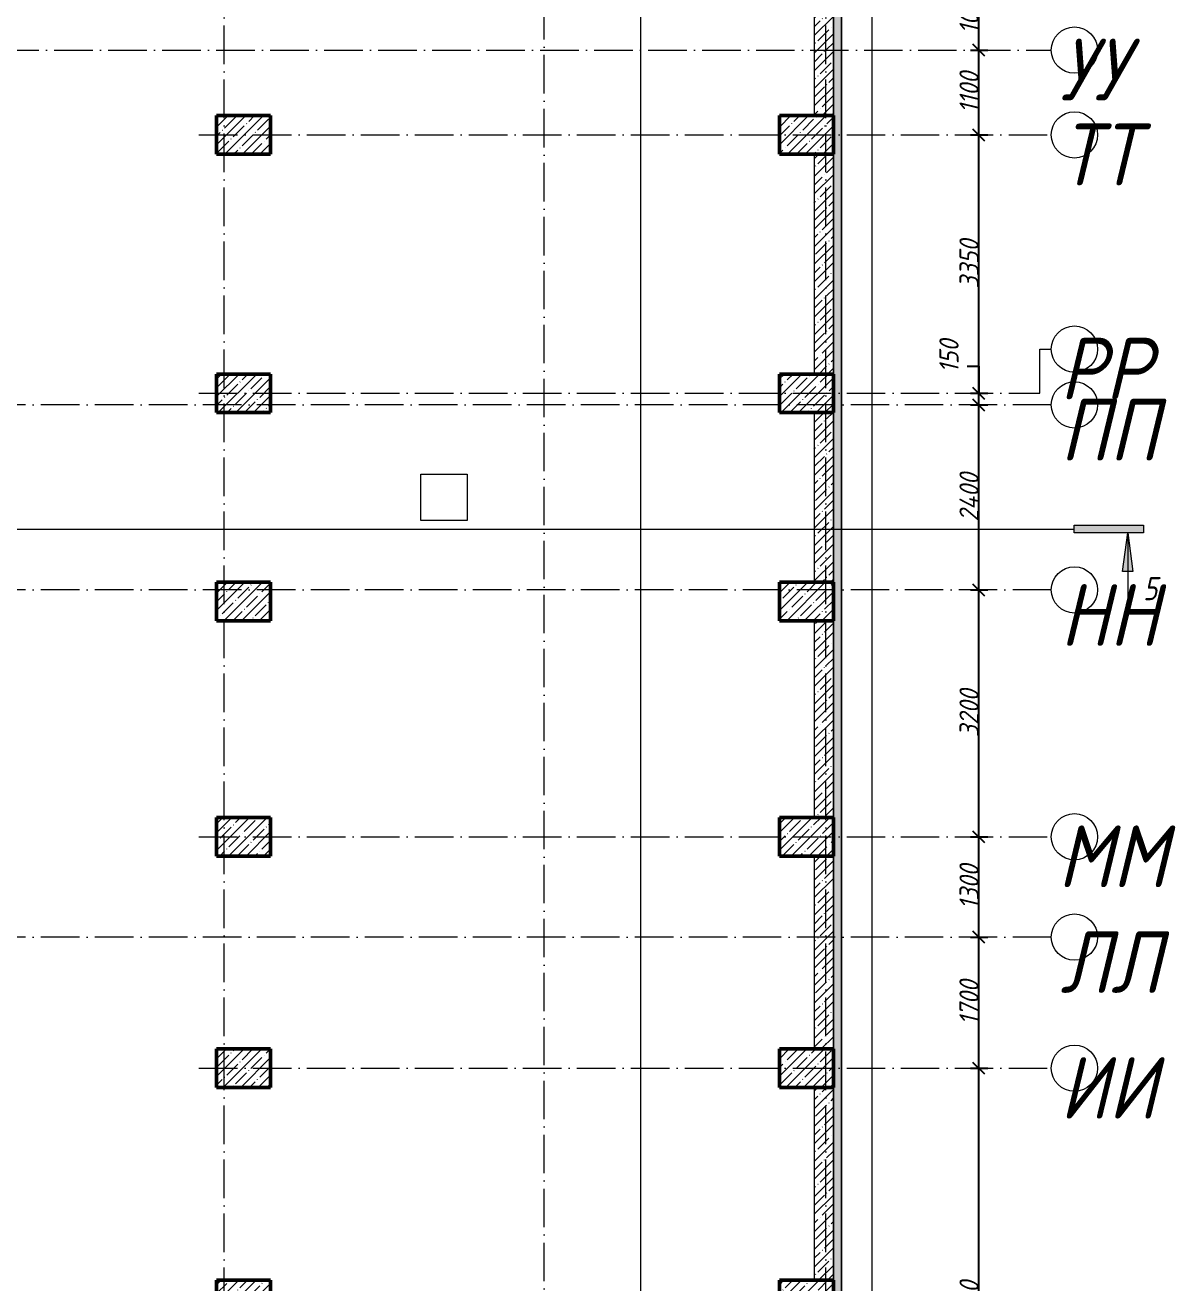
# Model space of a CAD drawing. Header units: millimetres. Extents: x -606178 to 312196, y -19338 to 632709.
# Drawn here: x -509300 to -494377, y 510392 to 526699 of the extents above; entities that cross this region are included whole.
import ezdxf

# ---------------------------------------------------------------- set-up
doc = ezdxf.new("R2010")
doc.units = ezdxf.units.MM
doc.linetypes.add('50_200_ШТРИХ_1Т_ш5_п1_п1_', pattern=[700, 500, -100, 0, -100])
for name, color, linetype, lineweight in [('A-____-____-DIMS', 7, 'Continuous', 9), ('A-FLOR-____-OTLN', 7, 'Continuous', 9), ('A-WALL-____-MCUT', 7, 'Continuous', 13), ('A-WALL-____-MCUT-1', 7, 'Continuous', 9), ('A-WALL-____-MCUT-3', 7, 'Continuous', 9), ('A-WALL-____-PATT-1', 7, 'Continuous', 9), ('A-WALL-FNSH-MCUT-1', 7, 'Continuous', 9), ('G-____-____-SYMB', 7, 'Continuous', 9), ('S-COLS-____-MCUT', 7, 'Continuous', 50), ('S-COLS-____-OTLN', 7, 'Continuous', 9), ('S-GRID-____-IDEN', 7, 'Continuous', 9), ('S-GRID-____-OTLN', 7, 'Continuous', 9), ('S-GRID-____-OTLN-1', 7, '50_200_ШТРИХ_1Т_ш5_п1_п1_', 9)]:
    doc.layers.add(name, color=color, linetype=linetype, lineweight=lineweight)
doc.layers.add('G-____-____-SYMB-1', color=9, linetype='Continuous', lineweight=9, true_color=0x808080)
doc.styles.add('ISOCPEUR_I', font='isocpeui.ttf', dxfattribs={"width": 0.9, "height": 2.5})
doc.styles.add('ISOCPEUR_I_1', font='isocpeui.ttf', dxfattribs={"width": 0.85, "height": 2.5})
doc.styles.add('ISOCPEUR_I_9', font='isocpeui.ttf', dxfattribs={"width": 0.9, "height": 250})
doc.dimstyles.new('ISO-2_5_0_9К_БОЛЬШОЙ_ОСИ', dxfattribs={"dimscale": 304.8, "dimtxt": 248.995294, "dimasz": 0.492126, "dimexe": 0.393701, "dimexo": 0, "dimgap": 0, "dimtad": 1, "dimdec": 0, "dimzin": 0, "dimdsep": 46, "dimtxsty": 'ISOCPEUR_I_9', "dimblk1": 'OBLIQUE', "dimblk2": 'OBLIQUE', "dimsah": 1, "dimcen": 0.09, "dimdle": 0.393701, "dimazin": 0, "dimtfac": 1, "dimtdec": 4, "dimtix": 1, "dimtmove": 0, "dimatfit": 3, "dimfxl": 1, "dimtvp": 1, "dimtolj": 1, "dimtzin": 0, "dimarcsym": 2})
doc.dimstyles.new('ISO-2_5_0_9К_БОЛЬШОЙ_ОСИ_1', dxfattribs={"dimscale": 304.8, "dimtxt": 248.995294, "dimasz": 0.492126, "dimexe": 0.393701, "dimexo": 0, "dimgap": 0, "dimtad": 1, "dimdec": 0, "dimzin": 0, "dimdsep": 46, "dimtxsty": 'ISOCPEUR_I_9', "dimblk1": 'OBLIQUE', "dimblk2": 'OBLIQUE', "dimsah": 1, "dimcen": 0.09, "dimdle": 0.393701, "dimazin": 0, "dimtfac": 1, "dimtdec": 4, "dimtix": 1, "dimtmove": 1, "dimatfit": 3, "dimfxl": 1, "dimtvp": 1, "dimtolj": 1, "dimtzin": 0, "dimarcsym": 2})
pattern_1 = [(45, (-600067.05, 451794.26), (-114.04925, 114.04925), []), (45, (-599953, 451794.26), (-114.04925, 114.04925), [201.612, -40.322, 3.353, -36.97])]

# ---------------------------------------------------------------- blocks, each defined once
blk = doc.blocks.new('BSC_Колонна _Прямоугольная - 500х700-V106-АР1_Кладочный план подвала в осях 1-64_Ю-ЯЯ')
at = {"layer": 'S-COLS-____-OTLN'}
h = blk.add_hatch(dxfattribs=at)
h.set_pattern_fill('FP_122', color=256, style=0, pattern_type=2)
h.set_pattern_definition([(315, (-64381.04, 93600), (114.04925, 114.04925), []), (315, (-64381.04, 93485.95), (114.04925, 114.04925), [201.613, -40.323, 3.353, -36.97])])
h.paths.add_polyline_path([(-250, -350), (250, -350), (250, 350), (-250, 350)], flags=0)
at = {"layer": 'S-COLS-____-MCUT'}
for p, q in [((250, 350), (-250, 350)), ((-250, 350), (-250, -350)), ((250, -350), (250, 350)), ((-250, -350), (250, -350))]:
    blk.add_line(p, q, dxfattribs=at)
blk = doc.blocks.new('BSC_Колонна _Прямоугольная - 500х700-V107-АР1_Кладочный план подвала в осях 1-64_Ю-ЯЯ')
at = {"layer": 'S-COLS-____-OTLN'}
h = blk.add_hatch(dxfattribs=at)
h.set_pattern_fill('FP_123', color=256, style=0, pattern_type=2)
h.set_pattern_definition([(315, (-70131.04, 93600), (114.04925, 114.04925), []), (315, (-70131.04, 93485.95), (114.04925, 114.04925), [201.613, -40.323, 3.353, -36.97])])
h.paths.add_polyline_path([(-250, 350), (-250, -350), (250, -350), (250, 350)], flags=0)
at = {"layer": 'S-COLS-____-MCUT'}
for p, q in [((250, 350), (-250, 350)), ((-250, 350), (-250, -350)), ((250, -350), (250, 350)), ((-250, -350), (250, -350))]:
    blk.add_line(p, q, dxfattribs=at)
blk = doc.blocks.new('BSC_Колонна _Прямоугольная - 500х700-V108-АР1_Кладочный план подвала в осях 1-64_Ю-ЯЯ')
at = {"layer": 'S-COLS-____-OTLN'}
h = blk.add_hatch(dxfattribs=at)
h.set_pattern_fill('FP_124', color=256, style=0, pattern_type=2)
h.set_pattern_definition([(315, (-73481.04, 93600), (114.04925, 114.04925), []), (315, (-73481.04, 93485.95), (114.04925, 114.04925), [201.613, -40.323, 3.353, -36.97])])
h.paths.add_polyline_path([(-250, 350), (-250, -350), (250, -350), (250, 350), (-112, 350)], flags=0)
at = {"layer": 'S-COLS-____-MCUT'}
for p, q in [((250, 350), (-250, 350)), ((-250, 350), (-250, -350)), ((250, -350), (250, 350)), ((-250, -350), (250, -350))]:
    blk.add_line(p, q, dxfattribs=at)
blk = doc.blocks.new('BSC_Колонна _Прямоугольная - 500х700-V109-АР1_Кладочный план подвала в осях 1-64_Ю-ЯЯ')
at = {"layer": 'S-COLS-____-OTLN'}
h = blk.add_hatch(dxfattribs=at)
h.set_pattern_fill('FP_125', color=256, style=0, pattern_type=2)
h.set_pattern_definition([(315, (-70131.04, 100900), (114.04925, 114.04925), []), (315, (-70131.04, 100785.95), (114.04925, 114.04925), [201.613, -40.323, 3.353, -36.97])])
h.paths.add_polyline_path([(-250, 350), (-250, -350), (250, -350), (250, 350)], flags=0)
at = {"layer": 'S-COLS-____-MCUT'}
for p, q in [((250, 350), (-250, 350)), ((-250, 350), (-250, -350)), ((250, -350), (250, 350)), ((-250, -350), (250, -350))]:
    blk.add_line(p, q, dxfattribs=at)
blk = doc.blocks.new('BSC_Колонна _Прямоугольная - 500х700-V110-АР1_Кладочный план подвала в осях 1-64_Ю-ЯЯ')
at = {"layer": 'S-COLS-____-OTLN'}
h = blk.add_hatch(dxfattribs=at)
h.set_pattern_fill('FP_126', color=256, style=0, pattern_type=2)
h.set_pattern_definition([(315, (-73481.04, 100900), (114.04925, 114.04925), []), (315, (-73481.04, 100785.95), (114.04925, 114.04925), [201.613, -40.323, 3.353, -36.97])])
h.paths.add_polyline_path([(-250, 350), (-250, -350), (250, -350), (250, 350), (-112, 350)], flags=0)
at = {"layer": 'S-COLS-____-MCUT'}
for p, q in [((250, 350), (-250, 350)), ((-250, 350), (-250, -350)), ((250, -350), (250, 350)), ((-250, -350), (250, -350))]:
    blk.add_line(p, q, dxfattribs=at)
blk = doc.blocks.new('BSC_Колонна _Прямоугольная - 500х700-V115-АР1_Кладочный план подвала в осях 1-64_Ю-ЯЯ')
at = {"layer": 'S-COLS-____-OTLN'}
h = blk.add_hatch(dxfattribs=at)
h.set_pattern_fill('FP_131', color=256, style=0, pattern_type=2)
h.set_pattern_definition([(315, (-64381.04, 100900), (114.04925, 114.04925), []), (315, (-64381.04, 100785.95), (114.04925, 114.04925), [201.613, -40.323, 3.353, -36.97])])
h.paths.add_polyline_path([(-250, -350), (250, -350), (250, 350), (-250, 350)], flags=0)
at = {"layer": 'S-COLS-____-MCUT'}
for p, q in [((250, 350), (-250, 350)), ((-250, 350), (-250, -350)), ((250, -350), (250, 350)), ((-250, -350), (250, -350))]:
    blk.add_line(p, q, dxfattribs=at)
blk = doc.blocks.new('BSC_Колонна _Прямоугольная - 500х700-V118-АР1_Кладочный план подвала в осях 1-64_Ю-ЯЯ')
at = {"layer": 'S-COLS-____-OTLN'}
h = blk.add_hatch(dxfattribs=at)
h.set_pattern_fill('FP_134', color=256, style=0, pattern_type=2)
h.set_pattern_definition([(315, (-61381.04, 93600), (114.04925, 114.04925), []), (315, (-61381.04, 93485.95), (114.04925, 114.04925), [201.613, -40.323, 3.353, -36.97])])
h.paths.add_polyline_path([(-250, -350), (250, -350), (250, 350), (-250, 350)], flags=0)
at = {"layer": 'S-COLS-____-MCUT'}
for p, q in [((250, 350), (-250, 350)), ((-250, 350), (-250, -350)), ((250, -350), (250, 350)), ((-250, -350), (250, -350))]:
    blk.add_line(p, q, dxfattribs=at)
blk = doc.blocks.new('BSC_Колонна _Прямоугольная - 500х700-V119-АР1_Кладочный план подвала в осях 1-64_Ю-ЯЯ')
at = {"layer": 'S-COLS-____-OTLN'}
h = blk.add_hatch(dxfattribs=at)
h.set_pattern_fill('FP_135', color=256, style=0, pattern_type=2)
h.set_pattern_definition([(315, (-61381.04, 100900), (114.04925, 114.04925), []), (315, (-61381.04, 100785.95), (114.04925, 114.04925), [201.613, -40.323, 3.353, -36.97])])
h.paths.add_polyline_path([(-250, -350), (250, -350), (250, 350), (-250, 350)], flags=0)
at = {"layer": 'S-COLS-____-MCUT'}
for p, q in [((250, 350), (-250, 350)), ((-250, 350), (-250, -350)), ((250, -350), (250, 350)), ((-250, -350), (250, -350))]:
    blk.add_line(p, q, dxfattribs=at)
blk = doc.blocks.new('BSC_Колонна _Прямоугольная - 500х700-23798739-АР1_Кладочный план подвала в осях 1-64_Ю-ЯЯ')
at = {"layer": 'S-COLS-____-OTLN'}
h = blk.add_hatch(dxfattribs=at)
h.set_pattern_fill('FP_187', color=256, style=0, pattern_type=2)
h.set_pattern_definition([(315, (-67431.04, 93600), (114.04925, 114.04925), []), (315, (-67431.04, 93485.95), (114.04925, 114.04925), [201.613, -40.323, 3.353, -36.97])])
h.paths.add_polyline_path([(-250, 350), (-250, -350), (250, -350), (250, 350)], flags=0)
at = {"layer": 'S-COLS-____-MCUT'}
for p, q in [((250, 350), (-250, 350)), ((-250, 350), (-250, -350)), ((250, -350), (250, 350)), ((-250, -350), (250, -350))]:
    blk.add_line(p, q, dxfattribs=at)
blk = doc.blocks.new('BSC_Колонна _Прямоугольная - 500х700-V169-АР1_Кладочный план подвала в осях 1-64_Ю-ЯЯ')
at = {"layer": 'S-COLS-____-OTLN'}
h = blk.add_hatch(dxfattribs=at)
h.set_pattern_fill('FP_188', color=256, style=0, pattern_type=2)
h.set_pattern_definition([(315, (-67431.04, 100900), (114.04925, 114.04925), []), (315, (-67431.04, 100785.95), (114.04925, 114.04925), [201.613, -40.323, 3.353, -36.97])])
h.paths.add_polyline_path([(-250, 350), (-250, -350), (250, -350), (250, 350)], flags=0)
at = {"layer": 'S-COLS-____-MCUT'}
for p, q in [((250, 350), (-250, 350)), ((-250, 350), (-250, -350)), ((250, -350), (250, 350)), ((-250, -350), (250, -350))]:
    blk.add_line(p, q, dxfattribs=at)
blk = doc.blocks.new('BSC_Колонна _Прямоугольная - 500х700-V172-АР1_Кладочный план подвала в осях 1-64_Ю-ЯЯ')
at = {"layer": 'S-COLS-____-OTLN'}
h = blk.add_hatch(dxfattribs=at)
h.set_pattern_fill('FP_191', color=256, style=0, pattern_type=2)
h.set_pattern_definition([(315, (-58381.04, 93600), (114.04925, 114.04925), []), (315, (-58381.04, 93485.95), (114.04925, 114.04925), [201.613, -40.323, 3.353, -36.97])])
h.paths.add_polyline_path([(-250, -350), (250, -350), (250, 350), (-250, 350)], flags=0)
at = {"layer": 'S-COLS-____-MCUT'}
for p, q in [((250, 350), (-250, 350)), ((-250, 350), (-250, -350)), ((250, -350), (250, 350)), ((-250, -350), (250, -350))]:
    blk.add_line(p, q, dxfattribs=at)
blk = doc.blocks.new('BSC_Колонна _Прямоугольная - 500х700-V173-АР1_Кладочный план подвала в осях 1-64_Ю-ЯЯ')
at = {"layer": 'S-COLS-____-OTLN'}
h = blk.add_hatch(dxfattribs=at)
h.set_pattern_fill('FP_192', color=256, style=0, pattern_type=2)
h.set_pattern_definition([(315, (-58381.04, 100900), (114.04925, 114.04925), []), (315, (-58381.04, 100785.95), (114.04925, 114.04925), [201.613, -40.323, 3.353, -36.97])])
h.paths.add_polyline_path([(-250, -350), (250, -350), (250, 350), (-250, 350)], flags=0)
at = {"layer": 'S-COLS-____-MCUT'}
for p, q in [((250, 350), (-250, 350)), ((-250, 350), (-250, -350)), ((250, -350), (250, 350)), ((-250, -350), (250, -350))]:
    blk.add_line(p, q, dxfattribs=at)
blk = doc.blocks.new('Ось сетки - Круг_Ø6_00__ISO-2_5_0_9K_-25732049-АР1_Кладочный план подвала в осях 1-64_Ю-ЯЯ')
at = {"layer": 'S-GRID-____-IDEN'}
blk.add_circle((0, 0), 3, dxfattribs=at)
blk = doc.blocks.new('_Oblique')
at = {"color": 0, "linetype": 'ByBlock', "lineweight": -2}
blk.add_line((-0.5, -0.5), (0.5, 0.5), dxfattribs=at)
blk = doc.blocks.new('*D3843')
at = {"layer": 'A-____-____-DIMS', "color": 0, "lineweight": -2, "transparency": 16777216}
for p, q in [((-496933, 506955), (-496933, 513295)), ((-497039, 513175), (-496813, 513175)), ((-497039, 507075), (-496813, 507075))]:
    blk.add_line(p, q, dxfattribs=at)
at = {"layer": 'Defpoints', "color": 0, "transparency": 16777216}
for p in [(-497039, 513175), (-496933, 513175), (-497039, 507075)]:
    blk.add_point(p, dxfattribs=at)
at = {"layer": 'A-____-____-DIMS', "color": 0, "lineweight": -2, "transparency": 16777216, "xscale": 150, "yscale": 150, "zscale": 150}
for p, rotation in [((-496933, 513175), 90), ((-496933, 507075), 270)]:
    blk.add_blockref('_Oblique', p, dxfattribs=dict(at, rotation=rotation))
at = {"layer": 'A-____-____-DIMS', "color": 0, "transparency": 16777216, "insert": (-497058, 510125), "char_height": 250, "width": 701.02, "attachment_point": 5, "rotation": 90, "style": 'ISOCPEUR_I_9'}
blk.add_mtext('\\A1;6100', dxfattribs=at)
blk = doc.blocks.new('*D3844')
at = {"layer": 'A-____-____-DIMS', "color": 0, "lineweight": -2, "transparency": 16777216}
for p, q in [((-496933, 513055), (-496933, 514995)), ((-497039, 514875), (-496813, 514875)), ((-497039, 513175), (-496813, 513175))]:
    blk.add_line(p, q, dxfattribs=at)
at = {"layer": 'Defpoints', "color": 0, "transparency": 16777216}
for p in [(-497039, 514875), (-496933, 514875), (-497039, 513175)]:
    blk.add_point(p, dxfattribs=at)
at = {"layer": 'A-____-____-DIMS', "color": 0, "lineweight": -2, "transparency": 16777216, "xscale": 150, "yscale": 150, "zscale": 150}
for p, rotation in [((-496933, 514875), 90), ((-496933, 513175), 270)]:
    blk.add_blockref('_Oblique', p, dxfattribs=dict(at, rotation=rotation))
at = {"layer": 'A-____-____-DIMS', "color": 0, "transparency": 16777216, "insert": (-497059, 514025), "char_height": 250, "width": 701.02, "attachment_point": 5, "rotation": 90, "style": 'ISOCPEUR_I_9'}
blk.add_mtext('\\A1;1700', dxfattribs=at)
blk = doc.blocks.new('*D3845')
at = {"layer": 'A-____-____-DIMS', "color": 0, "lineweight": -2, "transparency": 16777216}
for p, q in [((-496933, 514755), (-496933, 516295)), ((-497039, 516175), (-496813, 516175)), ((-497039, 514875), (-496813, 514875))]:
    blk.add_line(p, q, dxfattribs=at)
at = {"layer": 'Defpoints', "color": 0, "transparency": 16777216}
for p in [(-497039, 516175), (-496933, 516175), (-497039, 514875)]:
    blk.add_point(p, dxfattribs=at)
at = {"layer": 'A-____-____-DIMS', "color": 0, "lineweight": -2, "transparency": 16777216, "xscale": 150, "yscale": 150, "zscale": 150}
for p, rotation in [((-496933, 516175), 90), ((-496933, 514875), 270)]:
    blk.add_blockref('_Oblique', p, dxfattribs=dict(at, rotation=rotation))
at = {"layer": 'A-____-____-DIMS', "color": 0, "transparency": 16777216, "insert": (-497058, 515525), "char_height": 250, "width": 701.02, "attachment_point": 5, "rotation": 90, "style": 'ISOCPEUR_I_9'}
blk.add_mtext('\\A1;1300', dxfattribs=at)
blk = doc.blocks.new('*D3846')
at = {"layer": 'A-____-____-DIMS', "color": 0, "lineweight": -2, "transparency": 16777216}
for p, q in [((-496933, 516055), (-496933, 519495)), ((-497039, 519375), (-496813, 519375)), ((-497039, 516175), (-496813, 516175))]:
    blk.add_line(p, q, dxfattribs=at)
at = {"layer": 'Defpoints', "color": 0, "transparency": 16777216}
for p in [(-497039, 519375), (-496933, 519375), (-497039, 516175)]:
    blk.add_point(p, dxfattribs=at)
at = {"layer": 'A-____-____-DIMS', "color": 0, "lineweight": -2, "transparency": 16777216, "xscale": 150, "yscale": 150, "zscale": 150}
for p, rotation in [((-496933, 519375), 90), ((-496933, 516175), 270)]:
    blk.add_blockref('_Oblique', p, dxfattribs=dict(at, rotation=rotation))
at = {"layer": 'A-____-____-DIMS', "color": 0, "transparency": 16777216, "insert": (-497058, 517775), "char_height": 250, "width": 758.48, "attachment_point": 5, "rotation": 90, "style": 'ISOCPEUR_I_9'}
blk.add_mtext('\\A1;3200', dxfattribs=at)
blk = doc.blocks.new('*D3847')
at = {"layer": 'A-____-____-DIMS', "color": 0, "lineweight": -2, "transparency": 16777216}
for p, q in [((-496933, 519255), (-496933, 521895)), ((-497039, 521775), (-496813, 521775)), ((-497039, 519375), (-496813, 519375))]:
    blk.add_line(p, q, dxfattribs=at)
at = {"layer": 'Defpoints', "color": 0, "transparency": 16777216}
for p in [(-497039, 521775), (-496933, 521775), (-497039, 519375)]:
    blk.add_point(p, dxfattribs=at)
at = {"layer": 'A-____-____-DIMS', "color": 0, "lineweight": -2, "transparency": 16777216, "xscale": 150, "yscale": 150, "zscale": 150}
for p, rotation in [((-496933, 521775), 90), ((-496933, 519375), 270)]:
    blk.add_blockref('_Oblique', p, dxfattribs=dict(at, rotation=rotation))
at = {"layer": 'A-____-____-DIMS', "color": 0, "transparency": 16777216, "insert": (-497058, 520575), "char_height": 250, "width": 781.46, "attachment_point": 5, "rotation": 90, "style": 'ISOCPEUR_I_9'}
blk.add_mtext('\\A1;2400', dxfattribs=at)
blk = doc.blocks.new('*D3848')
at = {"layer": 'A-____-____-DIMS', "color": 0, "lineweight": -2, "transparency": 16777216}
for p, q in [((-497083, 522279), (-496933, 522279)), ((-496933, 522279), (-496933, 521925)), ((-496933, 521655), (-496933, 522045)), ((-497039, 521925), (-496813, 521925)), ((-497039, 521775), (-496813, 521775))]:
    blk.add_line(p, q, dxfattribs=at)
at = {"layer": 'Defpoints', "color": 0, "transparency": 16777216}
for p in [(-497039, 521925), (-496933, 521925), (-497039, 521775)]:
    blk.add_point(p, dxfattribs=at)
at = {"layer": 'A-____-____-DIMS', "color": 0, "lineweight": -2, "transparency": 16777216, "xscale": 150, "yscale": 150, "zscale": 150}
for p, rotation in [((-496933, 521925), 90), ((-496933, 521775), 270)]:
    blk.add_blockref('_Oblique', p, dxfattribs=dict(at, rotation=rotation))
at = {"layer": 'A-____-____-DIMS', "color": 0, "transparency": 16777216, "insert": (-497444, 522190), "char_height": 250, "width": 511.4, "attachment_point": 1, "rotation": 90, "line_spacing_factor": 1.149209, "style": 'ISOCPEUR_I_9'}
blk.add_mtext('\\A1;150', dxfattribs=at)
blk = doc.blocks.new('*D3849')
at = {"layer": 'A-____-____-DIMS', "color": 0, "lineweight": -2, "transparency": 16777216}
for p, q in [((-497039, 525275), (-496813, 525275)), ((-496933, 521805), (-496933, 525395)), ((-497039, 521925), (-496813, 521925))]:
    blk.add_line(p, q, dxfattribs=at)
at = {"layer": 'Defpoints', "color": 0, "transparency": 16777216}
for p in [(-497039, 525275), (-496933, 525275), (-497039, 521925)]:
    blk.add_point(p, dxfattribs=at)
at = {"layer": 'A-____-____-DIMS', "color": 0, "lineweight": -2, "transparency": 16777216, "xscale": 150, "yscale": 150, "zscale": 150}
for p, rotation in [((-496933, 525275), 90), ((-496933, 521925), 270)]:
    blk.add_blockref('_Oblique', p, dxfattribs=dict(at, rotation=rotation))
at = {"layer": 'A-____-____-DIMS', "color": 0, "transparency": 16777216, "insert": (-497058, 523600), "char_height": 250, "width": 758.48, "attachment_point": 5, "rotation": 90, "style": 'ISOCPEUR_I_9'}
blk.add_mtext('\\A1;3350', dxfattribs=at)
blk = doc.blocks.new('*D3850')
at = {"layer": 'A-____-____-DIMS', "color": 0, "lineweight": -2, "transparency": 16777216}
for p, q in [((-496933, 525155), (-496933, 526495)), ((-497039, 526375), (-496813, 526375)), ((-497039, 525275), (-496813, 525275))]:
    blk.add_line(p, q, dxfattribs=at)
at = {"layer": 'Defpoints', "color": 0, "transparency": 16777216}
for p in [(-497039, 526375), (-496933, 526375), (-497039, 525275)]:
    blk.add_point(p, dxfattribs=at)
at = {"layer": 'A-____-____-DIMS', "color": 0, "lineweight": -2, "transparency": 16777216, "xscale": 150, "yscale": 150, "zscale": 150}
for p, rotation in [((-496933, 526375), 90), ((-496933, 525275), 270)]:
    blk.add_blockref('_Oblique', p, dxfattribs=dict(at, rotation=rotation))
at = {"layer": 'A-____-____-DIMS', "color": 0, "transparency": 16777216, "insert": (-497058, 525825), "char_height": 250, "width": 643.56, "attachment_point": 5, "rotation": 90, "style": 'ISOCPEUR_I_9'}
blk.add_mtext('\\A1;1100', dxfattribs=at)
blk = doc.blocks.new('*D3851')
at = {"layer": 'A-____-____-DIMS', "color": 0, "lineweight": -2, "transparency": 16777216}
for p, q in [((-497039, 527375), (-496813, 527375)), ((-496933, 526255), (-496933, 527495)), ((-497039, 526375), (-496813, 526375))]:
    blk.add_line(p, q, dxfattribs=at)
at = {"layer": 'Defpoints', "color": 0, "transparency": 16777216}
for p in [(-497039, 527375), (-496933, 527375), (-497039, 526375)]:
    blk.add_point(p, dxfattribs=at)
at = {"layer": 'A-____-____-DIMS', "color": 0, "lineweight": -2, "transparency": 16777216, "xscale": 150, "yscale": 150, "zscale": 150}
for p, rotation in [((-496933, 527375), 90), ((-496933, 526375), 270)]:
    blk.add_blockref('_Oblique', p, dxfattribs=dict(at, rotation=rotation))
at = {"layer": 'A-____-____-DIMS', "color": 0, "transparency": 16777216, "insert": (-497058, 526875), "char_height": 250, "width": 701.02, "attachment_point": 5, "rotation": 90, "style": 'ISOCPEUR_I_9'}
blk.add_mtext('\\A1;1000', dxfattribs=at)
blk = doc.blocks.new('Разрез - Концевая часть разреза-18266132-АР1_Кладочный план подвала в осях 1-64_Ю-ЯЯ')
at = {"layer": 'G-____-____-SYMB'}
for points in [[(0, 0.5), (0, -0.5), (-9, -0.5), (-9, 0.5)], [(-6.29, -5.5), (-7.61, -5.5), (-6.95, -0.5)]]:
    blk.add_hatch(color=256, dxfattribs=at).paths.add_polyline_path(points, flags=0)
for p, q in [((0, 0.5), (-9, 0.5)), ((-9, 0.5), (-9, -0.5)), ((0, -0.5), (0, 0.5)), ((-9, -0.5), (0, -0.5)), ((-6.95, -0.5), (-7.61, -5.5)), ((-6.95, -0.5), (-6.95, -10.5)), ((-6.29, -5.5), (-6.95, -0.5)), ((-7.61, -5.5), (-6.29, -5.5))]:
    blk.add_line(p, q, dxfattribs=at)

msp = doc.modelspace()

# ---------------------------------------------------------------- hatches: boundary and pattern name
at = {"layer": 'A-WALL-____-PATT-1'}
h = msp.add_hatch(dxfattribs=at)
h.set_pattern_fill('FP_54', color=256, style=0, pattern_type=2)
h.set_pattern_definition([(0, (-600067.05, 451794.26), (120.967, 69.841), [80.645, -161.29]), (120, (-600067.05, 451794.26), (-120.96808, 69.84086), [80.645, -161.29]), (60, (-600067.05, 451794.26), (-8e-05, 139.68186), [0, -161.29, 80.645, 0])])
h.paths.add_polyline_path([(-498764.5892, 493275.3011), (-498715.047, 493275.3011), (-498715.047, 537577.3011), (-498815.047, 537577.3011), (-498815.047, 493275.3011)], flags=0)
h = msp.add_hatch(dxfattribs=at)
h.set_pattern_fill('FP_1', color=256, style=0, pattern_type=2)
h.set_pattern_definition(pattern_1)
h.paths.add_polyline_path([(-499067.047, 525525.3011), (-498817.047, 525525.3011), (-498817.047, 527925.3011), (-499067.047, 527925.3011)], flags=0)
h = msp.add_hatch(dxfattribs=at)
h.set_pattern_fill('FP_1', color=256, style=0, pattern_type=2)
h.set_pattern_definition(pattern_1)
h.paths.add_polyline_path([(-499067.047, 522175.3011), (-498817.047, 522175.3011), (-498817.047, 525025.3011), (-499067.047, 525025.3011)], flags=0)
h = msp.add_hatch(dxfattribs=at)
h.set_pattern_fill('FP_1', color=256, style=0, pattern_type=2)
h.set_pattern_definition(pattern_1)
h.paths.add_polyline_path([(-499067.047, 519475.3011), (-498817.047, 519475.3011), (-498817.047, 521675.3011), (-499067.047, 521675.3011)], flags=0)
h = msp.add_hatch(dxfattribs=at)
h.set_pattern_fill('FP_1', color=256, style=0, pattern_type=2)
h.set_pattern_definition(pattern_1)
h.paths.add_polyline_path([(-499067.047, 516425.3011), (-498817.047, 516425.3011), (-498817.047, 518975.3011), (-499067.047, 518975.3011), (-499067.047, 518705.4144)], flags=0)
h = msp.add_hatch(dxfattribs=at)
h.set_pattern_fill('FP_1', color=256, style=0, pattern_type=2)
h.set_pattern_definition(pattern_1)
h.paths.add_polyline_path([(-499067.047, 513425.3011), (-498817.047, 513425.3011), (-498817.047, 515925.3011), (-499067.047, 515925.3011)], flags=0)
h = msp.add_hatch(dxfattribs=at)
h.set_pattern_fill('FP_1', color=256, style=0, pattern_type=2)
h.set_pattern_definition(pattern_1)
h.paths.add_polyline_path([(-499067.047, 510425.3011), (-498817.047, 510425.3011), (-498817.047, 512925.3011), (-499067.047, 512925.3011)], flags=0)

# ---------------------------------------------------------------- linework, layer by layer
at = {"layer": 'A-FLOR-____-OTLN'}
for p, q in [((-498317.047, 498625.3011), (-498317.047, 535131.9328)), ((-504167.047, 520275.3011), (-504167.047, 520875.3011)), ((-504167.047, 520875.3011), (-503567.047, 520875.3011)), ((-503567.047, 520875.3011), (-503567.047, 520275.3011)), ((-503567.047, 520275.3011), (-504167.047, 520275.3011))]:
    msp.add_line(p, q, dxfattribs=at)
at = {"layer": 'A-WALL-____-MCUT'}
for p, q in [((-498715.047, 537577.3011), (-498715.047, 493275.3011)), ((-498707.047, 493275.3011), (-498707.047, 537585.3011))]:
    msp.add_line(p, q, dxfattribs=at)
at = {"layer": 'A-WALL-____-MCUT-1'}
for p, q in [((-499067.047, 527925.3011), (-499067.047, 525525.3011)), ((-498817.047, 525525.3011), (-498817.047, 527925.3011)), ((-499067.047, 525025.3011), (-499067.047, 522175.3011)), ((-498817.047, 522175.3011), (-498817.047, 525025.3011)), ((-499067.047, 521675.3011), (-499067.047, 519475.3011)), ((-498817.047, 519475.3011), (-498817.047, 521675.3011)), ((-499067.047, 518975.3011), (-499067.047, 516425.3011)), ((-498817.047, 516425.3011), (-498817.047, 518975.3011)), ((-499067.047, 515925.3011), (-499067.047, 513425.3011)), ((-498817.047, 513425.3011), (-498817.047, 515925.3011)), ((-499067.047, 512925.3011), (-499067.047, 510425.3011)), ((-498817.047, 510425.3011), (-498817.047, 512925.3011))]:
    msp.add_line(p, q, dxfattribs=at)
at = {"layer": 'A-WALL-____-MCUT-3'}
msp.add_line((-498815.047, 537477.3011), (-498815.047, 493275.3011), dxfattribs=at)
at = {"layer": 'A-WALL-FNSH-MCUT-1'}
for p, q in [((-498817.047, 525525.3011), (-498817.047, 525525.3011)), ((-498817.047, 525025.3011), (-498817.047, 522175.3011)), ((-498817.047, 521675.3011), (-498817.047, 519475.3011)), ((-498817.047, 518975.3011), (-498817.047, 516425.3011)), ((-498817.047, 515925.3011), (-498817.047, 513425.3011)), ((-498817.047, 512925.3011), (-498817.047, 510425.3011))]:
    msp.add_line(p, q, dxfattribs=at)
at = {"layer": 'G-____-____-SYMB-1'}
for p, q in [((-501318.8469, 538667.6328), (-501318.8469, 497200.5853)), ((-605002.6203, 520165.3011), (-495695.6357, 520165.3011))]:
    msp.add_line(p, q, dxfattribs=at)
at = {"layer": 'S-GRID-____-OTLN'}
for p, q in [((-496142.0189, 522498.4156), (-495992.6403, 522498.4156)), ((-496142.0189, 521925.3011), (-496142.0189, 522498.4156))]:
    msp.add_line(p, q, dxfattribs=at)
at = {"layer": 'S-GRID-____-OTLN-1'}
for p, q in [((-506717.047, 491888.6689), (-506717.047, 542687.1106)), ((-502567.047, 501310.9415), (-502567.047, 542687.1106)), ((-498917.047, 491888.6689), (-498917.047, 542687.1106)), ((-565629.601, 526375.3011), (-495992.6403, 526375.3011)), ((-507045.7826, 525275.3011), (-495992.6403, 525275.3011)), ((-507045.7826, 521925.3011), (-496142.0189, 521925.3011)), ((-495992.6403, 521775.3011), (-550825.0292, 521775.3011)), ((-495992.6403, 519375.3011), (-604735.8172, 519375.3011)), ((-507045.7826, 516175.3011), (-495992.6403, 516175.3011)), ((-495992.6403, 514875.3011), (-604735.8172, 514875.3011)), ((-507045.7826, 513175.3011), (-495992.6403, 513175.3011))]:
    msp.add_line(p, q, dxfattribs=at)

# ---------------------------------------------------------------- block references
at = {"layer": 'G-____-____-SYMB', "extrusion": (0, 0, -1), "xscale": 99.99999999999993, "yscale": 99.99999999999993, "zscale": 99.99999999999993}
msp.add_blockref('Разрез - Концевая часть разреза-18266132-АР1_Кладочный план подвала в осях 1-64_Ю-ЯЯ', (495695.6357, 520165.3011), dxfattribs=at)
at = {"layer": 'S-COLS-____-OTLN', "rotation": 89.9999999999999}
for name, p in [('BSC_Колонна _Прямоугольная - 500х700-V108-АР1_Кладочный план подвала в осях 1-64_Ю-ЯЯ', (-506467.047, 525275.3011)), ('BSC_Колонна _Прямоугольная - 500х700-V110-АР1_Кладочный план подвала в осях 1-64_Ю-ЯЯ', (-499167.047, 525275.3011)), ('BSC_Колонна _Прямоугольная - 500х700-V107-АР1_Кладочный план подвала в осях 1-64_Ю-ЯЯ', (-506467.047, 521925.3011)), ('BSC_Колонна _Прямоугольная - 500х700-V109-АР1_Кладочный план подвала в осях 1-64_Ю-ЯЯ', (-499167.047, 521925.3011)), ('BSC_Колонна _Прямоугольная - 500х700-23798739-АР1_Кладочный план подвала в осях 1-64_Ю-ЯЯ', (-506467.047, 519225.3011)), ('BSC_Колонна _Прямоугольная - 500х700-V169-АР1_Кладочный план подвала в осях 1-64_Ю-ЯЯ', (-499167.047, 519225.3011)), ('BSC_Колонна _Прямоугольная - 500х700-V106-АР1_Кладочный план подвала в осях 1-64_Ю-ЯЯ', (-506467.047, 516175.3011)), ('BSC_Колонна _Прямоугольная - 500х700-V115-АР1_Кладочный план подвала в осях 1-64_Ю-ЯЯ', (-499167.047, 516175.3011)), ('BSC_Колонна _Прямоугольная - 500х700-V118-АР1_Кладочный план подвала в осях 1-64_Ю-ЯЯ', (-506467.047, 513175.3011)), ('BSC_Колонна _Прямоугольная - 500х700-V119-АР1_Кладочный план подвала в осях 1-64_Ю-ЯЯ', (-499167.047, 513175.3011)), ('BSC_Колонна _Прямоугольная - 500х700-V172-АР1_Кладочный план подвала в осях 1-64_Ю-ЯЯ', (-506467.047, 510175.3011)), ('BSC_Колонна _Прямоугольная - 500х700-V173-АР1_Кладочный план подвала в осях 1-64_Ю-ЯЯ', (-499167.047, 510175.3011))]:
    msp.add_blockref(name, p, dxfattribs=at)
at = {"layer": 'S-GRID-____-IDEN', "xscale": 99.99999999999993, "yscale": 99.99999999999993, "zscale": 99.99999999999993}
for p, rotation in [((-495692.6403, 526375.3011), 269.9999999999995), ((-495692.6403, 525275.3011), 269.9999999999995), ((-495692.6403, 522498.4156), 269.9999999999995), ((-495692.6403, 521775.3011), 89.9999999999998), ((-495692.6403, 519375.3011), 89.9999999999998), ((-495692.6403, 516175.3011), 269.9999999999995), ((-495692.6403, 514875.3011), 89.9999999999998), ((-495692.6403, 513175.3011), 269.9999999999995)]:
    msp.add_blockref('Ось сетки - Круг_Ø6_00__ISO-2_5_0_9K_-25732049-АР1_Кладочный план подвала в осях 1-64_Ю-ЯЯ', p, dxfattribs=dict(at, rotation=rotation))

# ---------------------------------------------------------------- texts
at = {"layer": 'G-____-____-SYMB', "insert": (-494801.9945, 519543.0243), "char_height": 300, "width": 256.54, "attachment_point": 1, "style": 'ISOCPEUR_I_1'}
msp.add_mtext('\\fISOCPEUR|b0|i1|c204|p34|;5', dxfattribs=at)
at = {"layer": 'S-GRID-____-IDEN', "char_height": 800, "attachment_point": 1, "style": 'ISOCPEUR_I'}
for s, insert, width in [('УУ', (-495882.8699, 526521.9336), 447.341625), ('ТТ', (-495882.8699, 525421.9336), 447.341625), ('РР', (-495882.8699, 522645.0481), 447.341625), ('ПП', (-495877.7108, 521851.377), 447.341625), ('НН', (-495877.7108, 519451.377), 447.341625), ('ММ', (-495906.7199, 516321.9336), 505.063125), ('ЛЛ', (-495877.7108, 514951.377), 447.341625), ('ИИ', (-495882.8699, 513321.9336), 447.341625)]:
    msp.add_mtext(s, dxfattribs=dict(at, insert=insert, width=width))

# ---------------------------------------------------------------- dimensions: what is measured, and where the dimension line sits
at = {"layer": 'A-____-____-DIMS'}
for base, p1, p2, override, picture, middle in [((-496932.8055, 527375.3011), (-497038.8715, 526375.3011), (-497038.8715, 527375.3011), {"dimtxt": 400, "dimpost": '<>', "dimfxl": 1000}, '*D3851', (-497057.8055, 526875.3011)), ((-496932.8055, 526375.3011), (-497038.8715, 525275.3011), (-497038.8715, 526375.3011), {"dimtxt": 400, "dimpost": '<>', "dimfxl": 1100}, '*D3850', (-497057.8055, 525825.3011)), ((-496932.8055, 525275.3011), (-497038.8715, 521925.3011), (-497038.8715, 525275.3011), {"dimtxt": 400, "dimpost": '<>', "dimfxl": 3350}, '*D3849', (-497057.8055, 523600.3011)), ((-496932.8055, 521775.3011), (-497038.8715, 519375.3011), (-497038.8715, 521775.3011), {"dimtxt": 400, "dimpost": '<>', "dimfxl": 2400}, '*D3847', (-497057.8055, 520575.3011)), ((-496932.8055, 519375.3011), (-497038.8715, 516175.3011), (-497038.8715, 519375.3011), {"dimtxt": 400, "dimpost": '<>', "dimfxl": 3200}, '*D3846', (-497057.8055, 517775.3011)), ((-496932.8055, 516175.3011), (-497038.8715, 514875.3011), (-497038.8715, 516175.3011), {"dimtxt": 400, "dimpost": '<>', "dimfxl": 1300}, '*D3845', (-497057.8055, 515525.3011)), ((-496932.8055, 514875.3011), (-497038.8715, 513175.3011), (-497038.8715, 514875.3011), {"dimtxt": 400, "dimpost": '<>', "dimfxl": 1700}, '*D3844', (-497059.4153, 514025.3011)), ((-496932.8055, 513175.3011), (-497038.8715, 507075.3011), (-497038.8715, 513175.3011), {"dimtxt": 400, "dimpost": '<>', "dimfxl": 6100}, '*D3843', (-497057.8055, 510125.3011))]:
    dim = msp.add_linear_dim(base=base, p1=p1, p2=p2, angle=90, dimstyle='ISO-2_5_0_9К_БОЛЬШОЙ_ОСИ', override=override, dxfattribs=at)
    dim.commit()
    dim.dimension.update_dxf_attribs({"geometry": picture, "text_midpoint": middle})
dim = msp.add_linear_dim(base=(-496932.8055, 521925.3011), p1=(-497038.8715, 521775.3011), p2=(-497038.8715, 521925.3011), angle=90, dimstyle='ISO-2_5_0_9К_БОЛЬШОЙ_ОСИ_1', override={"dimtxt": 400, "dimpost": '<>', "dimfxl": 150}, dxfattribs=at)
dim.commit()
dim.dimension.update_dxf_attribs({"geometry": '*D3848', "text_midpoint": (-497092.7527, 522279.0319), "dimtype": 160, "text_rotation": 90})

doc.saveas('drawing.dxf')
